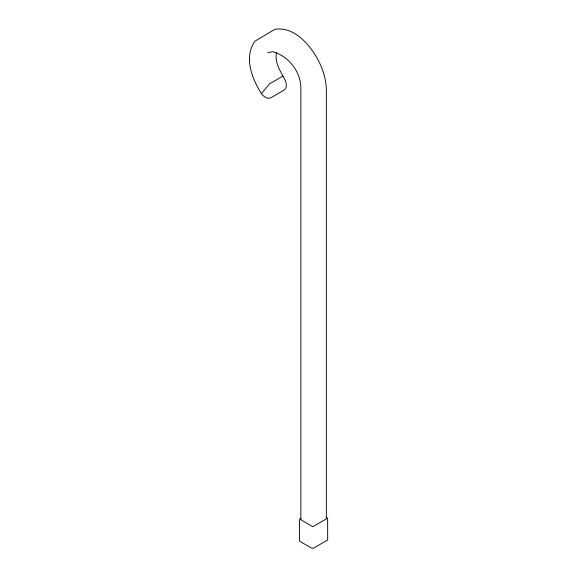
<?xml version="1.0" encoding="UTF-8"?>
<svg xmlns="http://www.w3.org/2000/svg" width="577" height="577" viewBox="0 0 577 577"><rect width="100%" height="100%" fill="white"/><g stroke="black" fill="none" stroke-linecap="round" stroke-linejoin="round"><path stroke-width="0.87" d="M276.542 52.485C274.219 62.958 281.035 72.06 285.55 80.881C286.567 83.91 287.13 88.324 283.927 90.243L270.44 98.025C266.834 99.258 263.509 96.287 261.41 93.662C251.998 78.667 243.602 57.332 254.911 41.183L274.897 29.312C293.433 26.52 307.894 42.705 316.6 57.188C322.255 67.192 326.185 78.414 326.351 89.99L326.351 518.911L312.864 526.7L300.862 519.769L300.862 87.069C300.278 70.935 288.096 55.745 272.582 51.678L267.692 52.702M261.41 93.662L269.481 83.874L282.961 76.092M301.028 518.499L299.542 519.358L299.571 541.19L311.515 548.085L313.571 548.136L327.671 540L327.642 518.168L326.099 517.295"/></g></svg>
